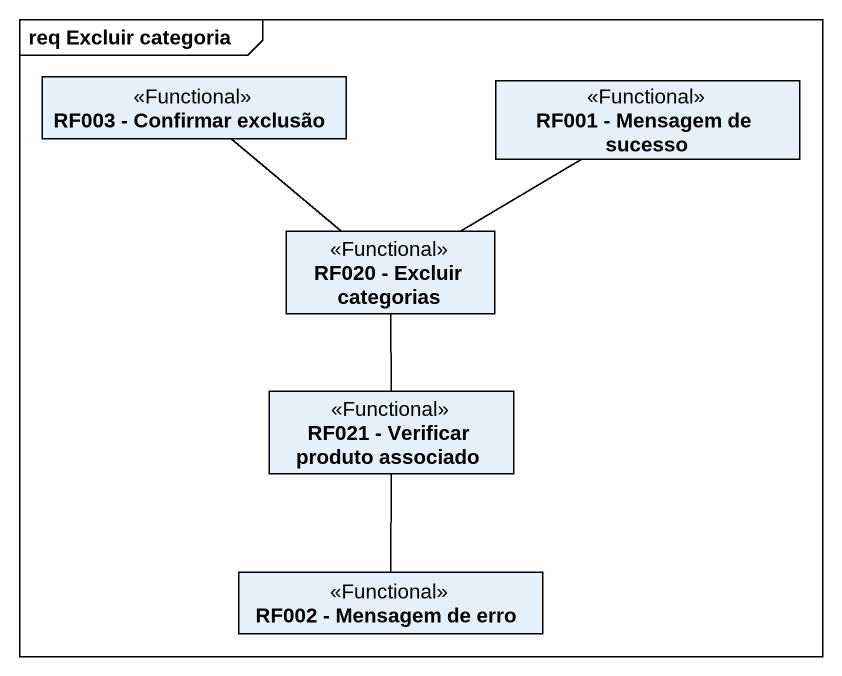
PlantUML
@startuml
mainframe req Excluir categoria
hide circle
hide empty members
class "RF003 - Confirmar exclusão" as RF003_Confirmar_exclusão <<Functional>>
class "RF001 - Mensagem de sucesso" as RF001_Mensagem_de_sucesso <<Functional>>
class "RF020 - Excluir categorias" as RF020_Excluir_categorias <<Functional>>
class "RF021 - Verificar produto associado" as RF021_Verificar_produto <<Functional>>
class "RF002 - Mensagem de erro" as RF002_Mensagem_de_erro <<Functional>>
RF003_Confirmar_exclusão -- RF020_Excluir_categorias
RF001_Mensagem_de_sucesso -left- RF020_Excluir_categorias
RF021_Verificar_produto -up- RF020_Excluir_categorias
RF002_Mensagem_de_erro -up- RF021_Verificar_produto
@enduml
